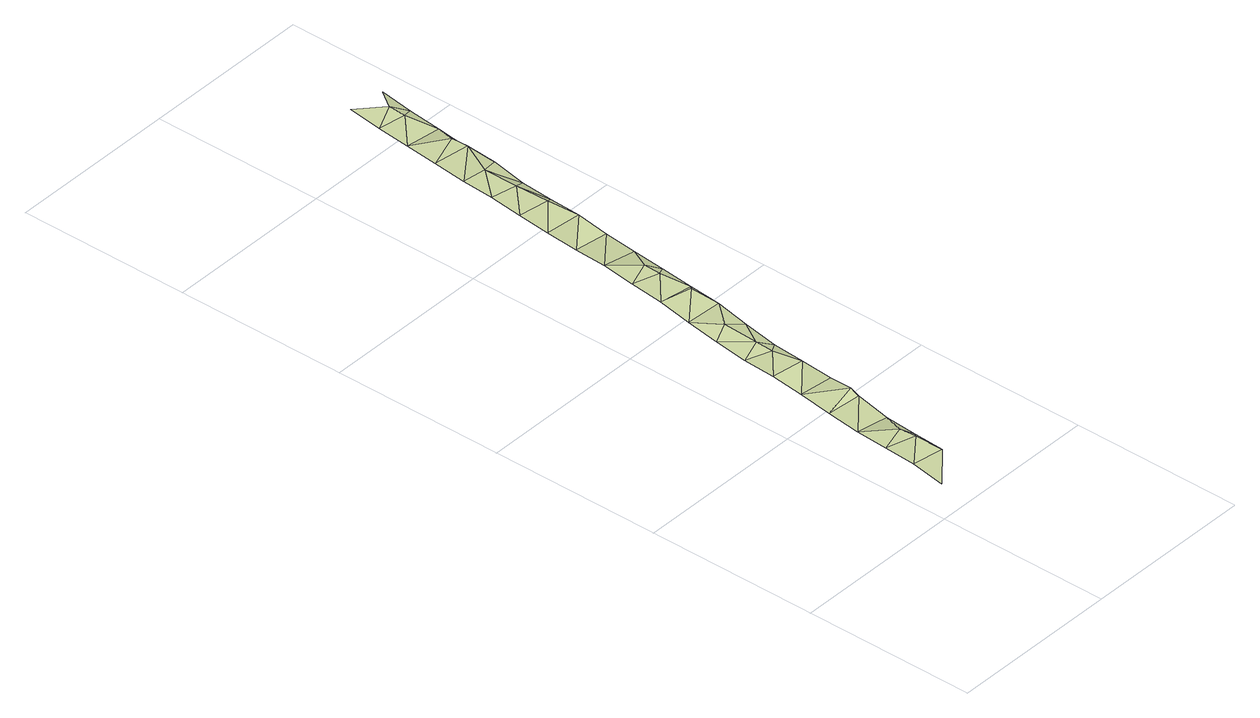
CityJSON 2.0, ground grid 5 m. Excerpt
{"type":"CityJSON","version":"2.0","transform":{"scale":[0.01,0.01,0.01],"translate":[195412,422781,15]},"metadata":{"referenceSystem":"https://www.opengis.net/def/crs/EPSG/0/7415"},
"CityObjects":{
"landuse1":{"type":"LandUse","attributes":{"3df_class":"Terrain","bgt_status":"bestaand","bgt_functie":"berm","relatievehoogteligging":0,"bgt_fysiekvoorkomen":"groenvoorziening","ondersteunendwegdeeloptalud":"false","plus_fysiekvoorkomen":"gras- en kruidachtigen","aantal_punten":0},"geometry":[{"type":"MultiSurface","lod":"1","boundaries":[[[0,1,2]],[[0,3,4]],[[3,0,2]],[[5,4,6]],[[6,4,3]],[[7,3,2]],[[7,6,3]],[[8,5,6]],[[8,6,7]],[[9,5,10]],[[5,8,10]],[[11,9,12]],[[9,10,12]],[[11,12,13]],[[14,11,15]],[[12,10,13]],[[15,11,13]],[[16,14,17]],[[17,14,15]],[[18,16,19]],[[16,17,19]],[[17,15,20]],[[21,18,19]],[[19,17,20]],[[22,18,21]],[[19,20,23]],[[21,19,23]],[[24,22,21]],[[25,22,26]],[[24,21,23]],[[26,22,24]],[[27,25,28]],[[29,25,26]],[[28,25,29]],[[29,26,24]],[[30,27,31]],[[31,27,28]],[[32,28,29]],[[31,28,32]],[[33,30,31]],[[33,31,32]],[[34,30,35]],[[30,33,35]],[[34,36,37]],[[34,35,36]],[[38,37,39]],[[39,37,36]],[[40,38,41]],[[41,38,39]],[[42,39,36]],[[40,43,44]],[[41,39,42]],[[40,41,43]],[[45,41,42]],[[43,41,45]],[[46,44,47]],[[44,43,47]],[[48,43,45]],[[49,46,50]],[[43,48,47]],[[50,46,47]],[[47,48,51]],[[52,49,53]],[[50,47,51]],[[54,49,50]],[[53,49,54]],[[54,50,51]],[[55,52,56]],[[56,52,53]],[[57,53,54]],[[56,53,57]],[[58,56,57]]]}]}
},
"vertices":[
[108,189,34],[98,90,27],[196,172,36],[184,247,47],[120,288,27],[130,386,23],[184,297,44],[208,271,27],[220,370,23],[141,485,24],[231,469,33],[152,584,27],[234,497,43],[243,568,34],[163,683,27],[255,668,30],[174,782,22],[234,747,34],[185,881,24],[234,797,37],[267,767,23],[234,897,41],[196,980,29],[278,866,31],[290,965,39],[207,1079,36],[284,1047,48],[218,1178,36],[284,1147,46],[302,1064,36],[229,1277,38],[284,1197,47],[314,1163,34],[325,1263,32],[240,1376,31],[337,1362,31],[349,1461,34],[251,1475,28],[262,1574,27],[334,1547,43],[273,1673,27],[334,1647,40],[361,1560,26],[334,1747,39],[284,1772,22],[372,1659,22],[295,1871,21],[384,1844,37],[384,1758,30],[306,1970,20],[384,1894,36],[396,1858,21],[317,2069,19],[384,2044,33],[408,1957,20],[328,2168,22],[384,2094,36],[419,2056,20],[431,2155,23]
]}
